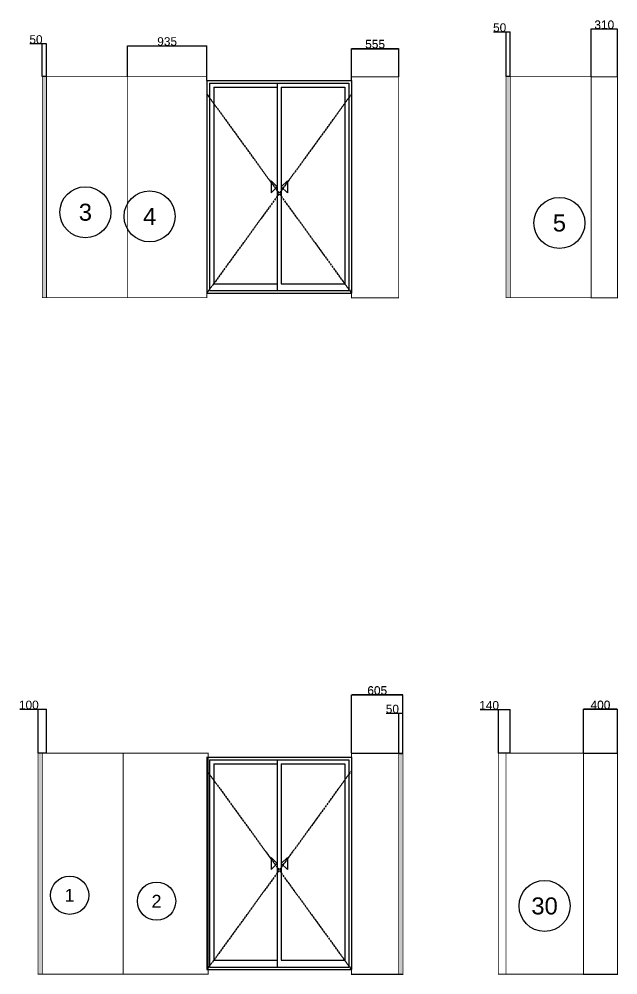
# Model space of a CAD drawing. Header units: millimetres. Extents: x 55547 to 190849, y 191990 to 326950.
# Drawn here: x 121830 to 128869, y 217054 to 228299 of the extents above; entities that cross this region are included whole.
import ezdxf
from ezdxf.enums import TextEntityAlignment as Align
from ezdxf.lldxf.tags import DXFTag

# ---------------------------------------------------------------- set-up
doc = ezdxf.new("R2010")
doc.units = ezdxf.units.MM
doc.linetypes.add('CENTER2', pattern=[1.125, 0.75, -0.125, 0.125, -0.125])
doc.layers.get('Defpoints').update_dxf_attribs({"color": 144})
for name, color, linetype in [('000_50T 1pcs', 3, 'Continuous'), ('000_50T 갯수', 2, 'Continuous'), ('000_90T 2pcs', 4, 'Continuous'), ('000_90T 갯수', 2, 'Continuous'), ('000_삭제분', 4, 'Continuous'), ('YE-E-DOOR', 4, 'Continuous'), ('YE-E-WALL-C', 2, 'Continuous')]:
    doc.layers.add(name, color=color, linetype=linetype)
doc.styles.get("Standard").update_dxf_attribs({"font": 'arial.ttf'})
tags = doc.linetypes.add('HIDDENX2', pattern=[0.75, 0.5, -0.25]).pattern_tags.tags
tags[6:7] = [DXFTag(74, 4), DXFTag(75, 0), DXFTag(340, '0'), DXFTag(46, 1.0), DXFTag(50, 0.0), DXFTag(44, 0.0), DXFTag(45, 0.0)]
tags[4:5] = [DXFTag(74, 4), DXFTag(75, 0), DXFTag(340, '0'), DXFTag(46, 1.0), DXFTag(50, 0.0), DXFTag(44, 0.0), DXFTag(45, 0.0)]
doc.dimstyles.new('ISO-25', dxfattribs={"dimtxt": 2.5, "dimasz": 2.5, "dimexe": 1.25, "dimexo": 0.625, "dimtad": 1, "dimtxsty": 'Standard', "dimcen": 2.5, "dimadec": 0, "dimazin": 0, "dimtfac": 1, "dimtmove": 0, "dimatfit": 3, "dimfxl": 1, "dimarcsym": 0})

# ---------------------------------------------------------------- blocks, each defined once
blk = doc.blocks.new('G$C89670B80')
at = {"layer": 'YE-E-DOOR', "color": 5}
for p, q in [((-1700, 2500), (0, 2500)), ((-1700, 2500), (-1700, 0)), ((0, 2500), (0, 0)), ((-1700, 0), (0, 0))]:
    blk.add_line(p, q, dxfattribs=at)
at = {"layer": 'YE-E-DOOR', "color": 8}
for p, q in [((-1670, 2470), (-30, 2470)), ((-1670, 2470), (-1670, 30)), ((-1620, 2420), (-875, 2420)), ((-1620, 2420), (-1620, 110)), ((-875, 2470), (-875, 30)), ((-825, 2420), (-80, 2420)), ((-825, 2420), (-825, 110)), ((-80, 2420), (-80, 110)), ((-30, 2470), (-30, 30)), ((-1670, 30), (-30, 30)), ((-1620, 110), (-875, 110)), ((-825, 110), (-80, 110))]:
    blk.add_line(p, q, dxfattribs=at)
for points in [[(-946, 1321), (-946, 1179), (-875, 1250)], [(-754, 1321), (-754, 1179), (-825, 1250)]]:
    blk.add_lwpolyline(points, close=True, dxfattribs=at)
blk = doc.blocks.new('*D173')
at = {"layer": '000_50T 1pcs', "color": 0, "lineweight": -2, "transparency": 16777216}
for p, q in [((122102, 228007), (121956, 228007)), ((122102, 227623), (122102, 228009)), ((122150, 228007), (122105, 228007)), ((122152, 227623), (122152, 228009))]:
    blk.add_line(p, q, dxfattribs=at)
at = {"layer": '000_50T 1pcs', "color": 0, "transparency": 16777216}
for points in [[(122105, 228008), (122105, 228007), (122102, 228007)], [(122150, 228008), (122150, 228007), (122152, 228007)]]:
    blk.add_solid(points, dxfattribs=at)
at = {"layer": 'Defpoints', "color": 0, "transparency": 16777216}
for p in [(122102, 228007), (122102, 227622), (122152, 227622)]:
    blk.add_point(p, dxfattribs=at)
at = {"layer": '000_50T 1pcs', "color": 0, "lineweight": 30, "transparency": 16777216, "insert": (122028, 228059), "char_height": 100, "attachment_point": 5}
blk.add_mtext('50', dxfattribs=at)
blk = doc.blocks.new('*D174')
at = {"layer": '000_50T 1pcs', "color": 0, "lineweight": -2, "transparency": 16777216}
for p, q in [((123102, 227623), (123102, 227984)), ((123105, 227983), (124035, 227983)), ((124037, 227623), (124037, 227984))]:
    blk.add_line(p, q, dxfattribs=at)
at = {"layer": '000_50T 1pcs', "color": 0, "transparency": 16777216}
for points in [[(123105, 227983), (123105, 227982), (123102, 227983)], [(124035, 227983), (124035, 227982), (124037, 227983)]]:
    blk.add_solid(points, dxfattribs=at)
at = {"layer": 'Defpoints', "color": 0, "transparency": 16777216}
for p in [(124037, 227983), (123102, 227622), (124037, 227622, 0)]:
    blk.add_point(p, dxfattribs=at)
at = {"layer": '000_50T 1pcs', "color": 0, "lineweight": 30, "transparency": 16777216, "insert": (123570, 228035), "char_height": 100, "attachment_point": 5}
blk.add_mtext('935', dxfattribs=at)
blk = doc.blocks.new('*D175')
at = {"layer": '000_50T 1pcs', "color": 0, "lineweight": -2, "transparency": 16777216}
for p, q in [((125737, 227623), (125737, 227955)), ((125740, 227954), (126290, 227954)), ((126292, 227623), (126292, 227955))]:
    blk.add_line(p, q, dxfattribs=at)
at = {"layer": '000_50T 1pcs', "color": 0, "transparency": 16777216}
for points in [[(125740, 227954), (125740, 227953), (125737, 227954)], [(126290, 227954), (126290, 227953), (126292, 227954)]]:
    blk.add_solid(points, dxfattribs=at)
at = {"layer": 'Defpoints', "color": 0, "transparency": 16777216}
for p in [(126292, 227954), (125737, 227622), (126292, 227622)]:
    blk.add_point(p, dxfattribs=at)
at = {"layer": '000_50T 1pcs', "color": 0, "lineweight": 30, "transparency": 16777216, "insert": (126015, 228005), "char_height": 100, "attachment_point": 5}
blk.add_mtext('555', dxfattribs=at)
blk = doc.blocks.new('*D176')
at = {"layer": '000_50T 1pcs', "color": 0, "lineweight": -2, "transparency": 16777216}
for p, q in [((128554, 227623), (128554, 228183)), ((128861, 228182), (128556, 228182)), ((128864, 227623), (128864, 228183))]:
    blk.add_line(p, q, dxfattribs=at)
at = {"layer": '000_50T 1pcs', "color": 0, "transparency": 16777216}
for points in [[(128556, 228182), (128556, 228181), (128554, 228182)], [(128861, 228182), (128861, 228181), (128864, 228182)]]:
    blk.add_solid(points, dxfattribs=at)
at = {"layer": 'Defpoints', "color": 0, "transparency": 16777216}
for p in [(128554, 228182), (128554, 227622), (128864, 227622)]:
    blk.add_point(p, dxfattribs=at)
at = {"layer": '000_50T 1pcs', "color": 0, "lineweight": 30, "transparency": 16777216, "insert": (128709, 228233), "char_height": 100, "attachment_point": 5}
blk.add_mtext('310', dxfattribs=at)
blk = doc.blocks.new('*D177')
at = {"layer": '000_50T 1pcs', "color": 0, "lineweight": -2, "transparency": 16777216}
for p, q in [((127554, 228147), (127407, 228147)), ((127554, 227623), (127554, 228148)), ((127601, 228147), (127556, 228147)), ((127604, 227623), (127604, 228148))]:
    blk.add_line(p, q, dxfattribs=at)
at = {"layer": '000_50T 1pcs', "color": 0, "transparency": 16777216}
for points in [[(127556, 228148), (127556, 228147), (127554, 228147)], [(127601, 228148), (127601, 228147), (127604, 228147)]]:
    blk.add_solid(points, dxfattribs=at)
at = {"layer": 'Defpoints', "color": 0, "transparency": 16777216}
for p in [(127554, 228147), (127554, 227622), (127604, 227622)]:
    blk.add_point(p, dxfattribs=at)
at = {"layer": '000_50T 1pcs', "color": 0, "lineweight": 30, "transparency": 16777216, "insert": (127479, 228199), "char_height": 100, "attachment_point": 5}
blk.add_mtext('50', dxfattribs=at)
blk = doc.blocks.new('*D223')
at = {"layer": '000_90T 2pcs', "color": 0, "lineweight": -2, "transparency": 16777216}
for p, q in [((122052, 220178), (121837, 220178)), ((122052, 219662), (122052, 220179)), ((122150, 220178), (122055, 220178)), ((122152, 219662), (122152, 220179))]:
    blk.add_line(p, q, dxfattribs=at)
at = {"layer": '000_90T 2pcs', "color": 0, "transparency": 16777216}
for points in [[(122055, 220178), (122055, 220177), (122052, 220178)], [(122150, 220178), (122150, 220177), (122152, 220178)]]:
    blk.add_solid(points, dxfattribs=at)
at = {"layer": 'Defpoints', "color": 0, "transparency": 16777216}
for p in [(122052, 220178), (122052, 219662), (122152, 219662)]:
    blk.add_point(p, dxfattribs=at)
at = {"layer": '000_90T 2pcs', "color": 0, "lineweight": 30, "transparency": 16777216, "insert": (121944, 220230), "char_height": 100, "attachment_point": 5}
blk.add_mtext('100', dxfattribs=at)
blk = doc.blocks.new('*D224')
at = {"layer": '000_90T 2pcs', "color": 0, "lineweight": -2, "transparency": 16777216}
for p, q in [((126292, 220131), (126146, 220131)), ((126292, 219662), (126292, 220132)), ((126340, 220131), (126295, 220131)), ((126342, 219662), (126342, 220132))]:
    blk.add_line(p, q, dxfattribs=at)
at = {"layer": '000_90T 2pcs', "color": 0, "transparency": 16777216}
for points in [[(126295, 220131), (126295, 220130), (126292, 220131)], [(126340, 220131), (126340, 220130), (126342, 220131)]]:
    blk.add_solid(points, dxfattribs=at)
at = {"layer": 'Defpoints', "color": 0, "transparency": 16777216}
for p in [(126292, 220131), (126292, 219662), (126342, 219662)]:
    blk.add_point(p, dxfattribs=at)
at = {"layer": '000_90T 2pcs', "color": 0, "lineweight": 30, "transparency": 16777216, "insert": (126218, 220182), "char_height": 100, "attachment_point": 5}
blk.add_mtext('50', dxfattribs=at)
blk = doc.blocks.new('*D225')
at = {"layer": '000_90T 2pcs', "color": 0, "lineweight": -2, "transparency": 16777216}
for p, q in [((125737, 219663), (125737, 220350)), ((126340, 220349), (125740, 220349)), ((126342, 219662), (126342, 220350))]:
    blk.add_line(p, q, dxfattribs=at)
at = {"layer": '000_90T 2pcs', "color": 0, "transparency": 16777216}
for points in [[(125740, 220350), (125740, 220349), (125737, 220349)], [(126340, 220350), (126340, 220349), (126342, 220349)]]:
    blk.add_solid(points, dxfattribs=at)
at = {"layer": 'Defpoints', "color": 0, "transparency": 16777216}
for p in [(125737, 220349), (125737, 219662, 0), (126342, 219662)]:
    blk.add_point(p, dxfattribs=at)
at = {"layer": '000_90T 2pcs', "color": 0, "lineweight": 30, "transparency": 16777216, "insert": (126040, 220401), "char_height": 100, "attachment_point": 5}
blk.add_mtext('605', dxfattribs=at)
blk = doc.blocks.new('*D226')
at = {"layer": '000_50T 1pcs', "color": 0, "lineweight": -2, "transparency": 16777216}
for p, q in [((127464, 220173), (127249, 220173)), ((127464, 219662), (127464, 220175)), ((127601, 220173), (127466, 220173)), ((127604, 219662), (127604, 220175))]:
    blk.add_line(p, q, dxfattribs=at)
at = {"layer": '000_50T 1pcs', "color": 0, "transparency": 16777216}
for points in [[(127466, 220174), (127466, 220173), (127464, 220173)], [(127601, 220174), (127601, 220173), (127604, 220173)]]:
    blk.add_solid(points, dxfattribs=at)
at = {"layer": 'Defpoints', "color": 0, "transparency": 16777216}
for p in [(127464, 220173), (127464, 219662), (127604, 219662)]:
    blk.add_point(p, dxfattribs=at)
at = {"layer": '000_50T 1pcs', "color": 0, "lineweight": 30, "transparency": 16777216, "insert": (127355, 220225), "char_height": 100, "attachment_point": 5}
blk.add_mtext('140', dxfattribs=at)
blk = doc.blocks.new('*D227')
at = {"layer": '000_50T 1pcs', "color": 0, "lineweight": -2, "transparency": 16777216}
for p, q in [((128464, 219662), (128464, 220180)), ((128861, 220179), (128466, 220179)), ((128864, 219662), (128864, 220180))]:
    blk.add_line(p, q, dxfattribs=at)
at = {"layer": '000_50T 1pcs', "color": 0, "transparency": 16777216}
for points in [[(128466, 220179), (128466, 220178), (128464, 220179)], [(128861, 220179), (128861, 220178), (128864, 220179)]]:
    blk.add_solid(points, dxfattribs=at)
at = {"layer": 'Defpoints', "color": 0, "transparency": 16777216}
for p in [(128464, 220179), (128464, 219662), (128864, 219662)]:
    blk.add_point(p, dxfattribs=at)
at = {"layer": '000_50T 1pcs', "color": 0, "lineweight": 30, "transparency": 16777216, "insert": (128664, 220231), "char_height": 100, "attachment_point": 5}
blk.add_mtext('400', dxfattribs=at)
blk = doc.blocks.new('*D256')
at = {"layer": '000_삭제분', "color": 0, "lineweight": -2, "transparency": 16777216}
for p, q in [((125737, 227621), (125737, 227952)), ((125740, 227951), (126290, 227951)), ((126292, 227621), (126292, 227952))]:
    blk.add_line(p, q, dxfattribs=at)
at = {"layer": '000_삭제분', "color": 0, "transparency": 16777216}
for points in [[(125740, 227952), (125740, 227951), (125737, 227951)], [(126290, 227952), (126290, 227951), (126292, 227951)]]:
    blk.add_solid(points, dxfattribs=at)
at = {"layer": 'Defpoints', "color": 0, "transparency": 16777216}
for p in [(126292, 227951), (125737, 227620), (126292, 227620)]:
    blk.add_point(p, dxfattribs=at)
at = {"layer": '000_삭제분', "color": 0, "lineweight": 30, "transparency": 16777216, "insert": (126015, 228003), "char_height": 100, "attachment_point": 5}
blk.add_mtext('555', dxfattribs=at)
blk = doc.blocks.new('*D257')
at = {"layer": '000_삭제분', "color": 0, "lineweight": -2, "transparency": 16777216}
for p, q in [((128554, 227621), (128554, 228180)), ((128861, 228179), (128556, 228179)), ((128864, 227621), (128864, 228180))]:
    blk.add_line(p, q, dxfattribs=at)
at = {"layer": '000_삭제분', "color": 0, "transparency": 16777216}
for points in [[(128556, 228180), (128556, 228179), (128554, 228179)], [(128861, 228180), (128861, 228179), (128864, 228179)]]:
    blk.add_solid(points, dxfattribs=at)
at = {"layer": 'Defpoints', "color": 0, "transparency": 16777216}
for p in [(128554, 228179), (128554, 227620), (128864, 227620)]:
    blk.add_point(p, dxfattribs=at)
at = {"layer": '000_삭제분', "color": 0, "lineweight": 30, "transparency": 16777216, "insert": (128709, 228231), "char_height": 100, "attachment_point": 5}
blk.add_mtext('310', dxfattribs=at)
blk = doc.blocks.new('*D271')
at = {"layer": '000_삭제분', "color": 0, "lineweight": -2, "transparency": 16777216}
for p, q in [((125737, 219661), (125737, 220348)), ((126340, 220347), (125740, 220347)), ((126342, 219660), (126342, 220348))]:
    blk.add_line(p, q, dxfattribs=at)
at = {"layer": '000_삭제분', "color": 0, "transparency": 16777216}
for points in [[(125740, 220347), (125740, 220346), (125737, 220347)], [(126340, 220347), (126340, 220346), (126342, 220347)]]:
    blk.add_solid(points, dxfattribs=at)
at = {"layer": 'Defpoints', "color": 0, "transparency": 16777216}
for p in [(125737, 220347), (125737, 219660, 0), (126342, 219659)]:
    blk.add_point(p, dxfattribs=at)
at = {"layer": '000_삭제분', "color": 0, "lineweight": 30, "transparency": 16777216, "insert": (126040, 220398), "char_height": 100, "attachment_point": 5}
blk.add_mtext('605', dxfattribs=at)
blk = doc.blocks.new('*D242')
at = {"layer": '000_삭제분', "color": 0, "lineweight": -2, "transparency": 16777216}
for p, q in [((128464, 219660), (128464, 220178)), ((128861, 220176), (128466, 220176)), ((128864, 219660), (128864, 220178))]:
    blk.add_line(p, q, dxfattribs=at)
at = {"layer": '000_삭제분', "color": 0, "transparency": 16777216}
for points in [[(128466, 220177), (128466, 220176), (128464, 220176)], [(128861, 220177), (128861, 220176), (128864, 220176)]]:
    blk.add_solid(points, dxfattribs=at)
at = {"layer": 'Defpoints', "color": 0, "transparency": 16777216}
for p in [(128464, 220176), (128464, 219659), (128864, 219659)]:
    blk.add_point(p, dxfattribs=at)
at = {"layer": '000_삭제분', "color": 0, "lineweight": 30, "transparency": 16777216, "insert": (128664, 220228), "char_height": 100, "attachment_point": 5}
blk.add_mtext('400', dxfattribs=at)

msp = doc.modelspace()

# ---------------------------------------------------------------- hatches: boundary and pattern name
at = {"layer": '000_50T 1pcs', "transparency": 33554687}
h = msp.add_hatch(dxfattribs=at)
h.set_pattern_fill('HOUND', color=1)
h.set_pattern_definition([(0, (-264892.7949, 32134.2966), (6.35, 1.5875), [25.4, -12.7]), (90, (-264892.7949, 32134.2966), (-1.5875, -6.35), [25.4, -12.7])])
h.paths.add_polyline_path([(122152.22, 227622.496), (122102.22, 227622.496), (122102.22, 225021.871), (122152.22, 225021.871)])
h = msp.add_hatch(dxfattribs=at)
h.set_pattern_fill('HOUND', color=1)
h.set_pattern_definition([(0, (-259441.2562, 32134.2966), (6.35, 1.5875), [25.4, -12.7]), (90, (-259441.2562, 32134.2966), (-1.5875, -6.35), [25.4, -12.7])])
h.paths.add_polyline_path([(127603.759, 227622.496), (127553.759, 227622.496), (127553.759, 225021.871), (127603.759, 225021.871)])
h = msp.add_hatch(dxfattribs=at)
h.set_pattern_fill('HOUND', color=1)
h.set_pattern_definition([(0, (-264942.7949, 24173.5725), (6.35, 1.5875), [25.4, -12.7]), (90, (-264942.7949, 24173.5725), (-1.5875, -6.35), [25.4, -12.7])])
h.paths.add_polyline_path([(122102.22, 219661.772), (122052.22, 219661.772), (122052.22, 217061.147), (122102.22, 217061.147)])
h = msp.add_hatch(dxfattribs=at)
h.set_pattern_fill('HOUND', color=1)
h.set_pattern_definition([(0, (-260702.7949, 24174.1975), (6.35, 1.5875), [25.4, -12.7]), (90, (-260702.7949, 24174.1975), (-1.5875, -6.35), [25.4, -12.7])])
h.paths.add_polyline_path([(126342.22, 219662.397), (126292.22, 219662.397), (126292.22, 217061.772), (126342.22, 217061.772)])

# ---------------------------------------------------------------- linework, layer by layer
at = {"layer": '000_50T 1pcs', "const_width": 10}
for points in [[(122102.22, 227622.496), (122102.22, 225022.496), (123102.22, 225022.496), (123102.22, 227622.496)], [(127553.759, 227622.496), (127553.759, 225022.496), (128553.759, 225022.496), (128553.759, 227622.496)], [(127463.759, 219661.772), (127463.759, 217061.772), (128463.759, 217061.772), (128463.759, 219661.772)]]:
    msp.add_lwpolyline(points, close=True, dxfattribs=at)
at = {"layer": '000_50T 1pcs', "color": 1, "const_width": 10}
for points in [[(122152.22, 227622.496), (122102.22, 227622.496), (122102.22, 225021.871), (122152.22, 225021.871)], [(127603.759, 227622.496), (127553.759, 227622.496), (127553.759, 225021.871), (127603.759, 225021.871)], [(122102.22, 219661.772), (122052.22, 219661.772), (122052.22, 217061.147), (122102.22, 217061.147)]]:
    msp.add_lwpolyline(points, close=True, dxfattribs=at)
at = {"layer": '000_50T 1pcs', "lineweight": 30}
for points in [[(122152.22, 227622.496), (122102.22, 227622.496)], [(127603.759, 227622.496), (127553.759, 227622.496)], [(127603.759, 219661.772), (127463.759, 219661.772)]]:
    msp.add_lwpolyline(points, dxfattribs=at)
at = {"layer": '000_50T 1pcs', "lineweight": 30, "const_width": 10, "elevation": 0}
msp.add_lwpolyline([(124037.22, 227622.496), (123102.22, 227622.496), (123102.22, 225022.496), (124037.22, 225022.496)], close=True, dxfattribs=at)
at = {"layer": '000_50T 1pcs', "lineweight": 30, "elevation": 0}
for points in [[(124037.22, 227576.465), (124037.22, 227622.496)], [(125737.22, 227576.465), (125737.22, 227622.496)]]:
    msp.add_lwpolyline(points, dxfattribs=at)
at = {"layer": '000_50T 1pcs', "lineweight": 30, "const_width": 10}
for points in [[(126292.22, 225022.496), (125737.22, 225022.496), (125737.22, 227622.496), (126292.22, 227622.496)], [(128863.759, 227622.496), (128553.759, 227622.496), (128553.759, 225022.496), (128863.759, 225022.496)], [(128863.759, 219661.772), (128463.759, 219661.772), (128463.759, 217061.772), (128863.759, 217061.772)]]:
    msp.add_lwpolyline(points, close=True, dxfattribs=at)
at = {"layer": '000_50T 1pcs', "color": 1, "const_width": 10, "elevation": 0}
msp.add_lwpolyline([(126342.22, 219662.397), (126292.22, 219662.397), (126292.22, 217061.772), (126342.22, 217061.772)], close=True, dxfattribs=at)
at = {"layer": '000_50T 갯수', "color": 2, "lineweight": 30}
for centre in [(122608.777, 226027.075), (123364.46, 225978.095), (128181.518, 225900.568), (128006.979, 217865.703)]:
    msp.add_circle(centre, 300, dxfattribs=at)
at = {"layer": '000_90T 2pcs', "const_width": 10}
for points in [[(122052.22, 219661.772), (122052.22, 217061.772), (123052.22, 217061.772), (123052.22, 219661.772)], [(123052.22, 219661.772), (123052.22, 217061.772), (124052.22, 217061.772), (124052.22, 219661.772)]]:
    msp.add_lwpolyline(points, close=True, dxfattribs=at)
at = {"layer": '000_90T 2pcs', "lineweight": 30}
for points in [[(122152.22, 219661.772), (122052.22, 219661.772)], [(126292.22, 219661.772), (126342.22, 219661.772)]]:
    msp.add_lwpolyline(points, dxfattribs=at)
at = {"layer": '000_90T 2pcs', "lineweight": 30, "const_width": 10, "elevation": 0}
msp.add_lwpolyline([(125737.22, 217115.741), (125737.22, 217061.772), (126292.22, 217061.772), (126342.22, 217061.772), (126342.22, 219662.397), (125737.22, 219662.397)], close=True, dxfattribs=at)
at = {"layer": '000_90T 2pcs', "color": 1, "lineweight": 30, "const_width": 10}
msp.add_lwpolyline([(127463.759, 219662.397), (127553.759, 219662.397), (127553.759, 217062.397), (127463.759, 217062.397)], close=True, dxfattribs=at)
at = {"layer": '000_90T 갯수', "color": 2, "lineweight": 30}
for centre in [(122423.732, 217991.368), (123445.303, 217921.397)]:
    msp.add_circle(centre, 225, dxfattribs=at)
at = {"layer": '000_삭제분', "color": 1, "lineweight": 30, "const_width": 10, "elevation": 0}
for points in [[(126292.22, 225019.996), (125737.22, 225019.996), (125737.22, 227619.996), (126292.22, 227619.996)], [(128863.759, 227619.996), (128553.759, 227619.996), (128553.759, 225019.996), (128863.759, 225019.996)], [(125737.22, 217113.241), (125737.22, 217059.272), (126292.22, 217059.272), (126342.22, 217059.272), (126342.22, 219659.897), (125737.22, 219659.897)], [(128863.759, 219659.272), (128463.759, 219659.272), (128463.759, 217059.272), (128863.759, 217059.272)]]:
    msp.add_lwpolyline(points, close=True, dxfattribs=at)
at = {"layer": '000_삭제분', "color": 1, "lineweight": 30, "elevation": 0}
for points in [[(125737.22, 227573.965), (125737.22, 227619.996)], [(126292.22, 219659.272), (126342.22, 219659.272)]]:
    msp.add_lwpolyline(points, dxfattribs=at)
at = {"layer": 'YE-E-DOOR', "color": 1, "linetype": 'CENTER2', "ltscale": 30, "elevation": 0}
for points in [[(124037.22, 227416.465), (125737.22, 225076.465)], [(125737.22, 227416.465), (124037.22, 225076.465)], [(124037.22, 219455.741), (125737.22, 217115.741)], [(125737.22, 219455.741), (124037.22, 217115.741)]]:
    msp.add_lwpolyline(points, dxfattribs=at)
at = {"layer": 'YE-E-WALL-C', "color": 251, "linetype": 'HIDDENX2', "elevation": 0}
for points in [[(124037.22, 225116.465), (124037.22, 225076.465), (125737.22, 225076.465), (125737.22, 225116.465)], [(124037.22, 217155.741), (124037.22, 217115.741), (125737.22, 217115.741), (125737.22, 217155.741)]]:
    msp.add_lwpolyline(points, dxfattribs=at)

# ---------------------------------------------------------------- block references
at = {"layer": 'YE-E-DOOR', "color": 8}
for p in [(125737.22, 225076.465, 0), (125737.22, 217115.741, 0)]:
    msp.add_blockref('G$C89670B80', p, dxfattribs=at)

# ---------------------------------------------------------------- texts
at = {"layer": '000_50T 갯수', "color": 2, "lineweight": 30}
for s, p in [('3', (122608.777, 226027.075)), ('4', (123364.46, 225978.095)), ('5', (128181.518, 225900.568)), ('30', (128006.979, 217865.703))]:
    msp.add_text(s, height=200, dxfattribs=at).set_placement(p, align=Align.MIDDLE_CENTER)
at = {"layer": '000_90T 갯수', "color": 2, "lineweight": 30}
for s, p in [('1', (122423.732, 217991.368)), ('2', (123445.303, 217921.397))]:
    msp.add_text(s, height=150, dxfattribs=at).set_placement(p, align=Align.MIDDLE_CENTER)

# ---------------------------------------------------------------- dimensions: what is measured, and where the dimension line sits
at = {"layer": '000_50T 1pcs', "lineweight": 30}
for base, p1, p2, picture, middle in [((128553.759, 228181.621), (128863.759, 227622.496), (128553.759, 227622.496), '*D176', (128708.759, 228233.337)), ((127553.759, 228147.18), (127603.759, 227622.496), (127553.759, 227622.496), '*D177', (127479.181, 228198.863)), ((122102.22, 228007.475), (122152.22, 227622.496), (122102.22, 227622.496), '*D173', (122027.642, 228059.157)), ((124037.22, 227982.81), (123102.22, 227622.496), (124037.22, 227622.496, 0), '*D174', (123569.72, 228034.527)), ((126292.22, 227953.661), (125737.22, 227622.496), (126292.22, 227622.496), '*D175', (126014.72, 228005.139)), ((127463.759, 220173.497), (127603.759, 219661.772), (127463.759, 219661.772), '*D226', (127355.04, 220225.18)), ((128463.759, 220178.853), (128863.759, 219661.772), (128463.759, 219661.772), '*D227', (128663.759, 220230.535))]:
    dim = msp.add_linear_dim(base=base, p1=p1, p2=p2, dimstyle='ISO-25', override={"dimtxt": 100}, dxfattribs=at)
    dim.commit()
    dim.dimension.update_dxf_attribs({"geometry": picture, "text_midpoint": middle})
at = {"layer": '000_90T 2pcs', "lineweight": 30}
for base, p1, p2, picture, middle in [((125737.22, 220349.246), (126342.22, 219661.772), (125737.22, 219662.397, 0), '*D225', (126039.72, 220400.928)), ((122052.22, 220177.901), (122152.22, 219661.772), (122052.22, 219661.772), '*D223', (121943.502, 220229.584)), ((126292.22, 220130.513), (126342.22, 219661.772), (126292.22, 219661.772), '*D224', (126217.642, 220182.195))]:
    dim = msp.add_linear_dim(base=base, p1=p1, p2=p2, dimstyle='ISO-25', override={"dimtxt": 100}, dxfattribs=at)
    dim.commit()
    dim.dimension.update_dxf_attribs({"geometry": picture, "text_midpoint": middle})
at = {"layer": '000_삭제분', "color": 1, "lineweight": 30}
for base, p1, p2, picture, middle in [((128553.759, 228179.121, 0), (128863.759, 227619.996, 0), (128553.759, 227619.996, 0), '*D257', (128708.759, 228230.837, 0)), ((126292.22, 227951.161, 0), (125737.22, 227619.996, 0), (126292.22, 227619.996, 0), '*D256', (126014.72, 228002.639, 0)), ((125737.22, 220346.746, 0), (126342.22, 219659.272, 0), (125737.22, 219659.897, 0), '*D271', (126039.72, 220398.428, 0)), ((128463.759, 220176.353, 0), (128863.759, 219659.272, 0), (128463.759, 219659.272, 0), '*D242', (128663.759, 220228.035, 0))]:
    dim = msp.add_linear_dim(base=base, p1=p1, p2=p2, dimstyle='ISO-25', override={"dimtxt": 100}, dxfattribs=at)
    dim.commit()
    dim.dimension.update_dxf_attribs({"geometry": picture, "text_midpoint": middle})

doc.saveas('drawing.dxf')
